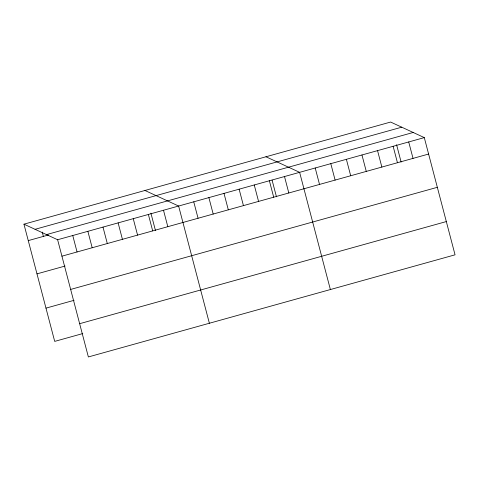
<?xml version="1.0" encoding="UTF-8"?>
<svg xmlns="http://www.w3.org/2000/svg" width="479" height="479" viewBox="0 0 479 479"><rect width="100%" height="100%" fill="white"/><g stroke="black" fill="none" stroke-linecap="round" stroke-linejoin="round"><path stroke-width="0.72" d="M23.95 224.178L390.63 122.049L424.298 137.611L455.05 254.822L88.37 356.951L57.618 239.739L23.95 224.178L54.702 341.389L82.789 333.564M35.063 229.309L401.743 127.186M46.511 234.602L413.185 132.473M28.261 240.614L48.427 234.997M57.618 239.739L424.298 137.611M61.935 256.175L428.609 154.046M36.985 273.868L65.078 266.049M70.658 289.43L437.339 187.307M45.978 308.135L74.065 300.309M79.646 323.696L446.326 221.567M265.959 156.771L299.626 172.332L330.378 289.55M144.951 190.474L178.625 206.036L209.377 323.247M408.713 141.952L413.03 158.387M396.576 144.724L401.121 162.046M393.133 146.293L397.444 162.728M377.548 150.634L381.859 167.069M361.962 154.974L366.279 171.41M346.383 159.309L350.694 175.751M330.797 163.65L335.108 180.092M315.212 167.991L319.523 184.433M284.502 176.547L288.813 192.983M272.09 180.14L276.449 196.767M269.378 180.757L273.689 197.198M254.253 184.972L258.564 201.408M239.129 189.181L243.44 205.623M223.998 193.396L228.315 209.838M208.874 197.611L213.191 214.047M193.75 201.821L198.061 218.262M163.501 210.245L167.812 226.687M150.903 213.149L155.447 230.471M148.376 214.46L152.687 230.896M133.246 218.675L137.563 235.111M118.121 222.885L122.432 239.326M102.997 227.1L107.308 243.536M87.873 231.309L92.184 247.751M72.748 235.524L77.059 251.96M42.266 232.111L43.385 236.404"/></g></svg>
